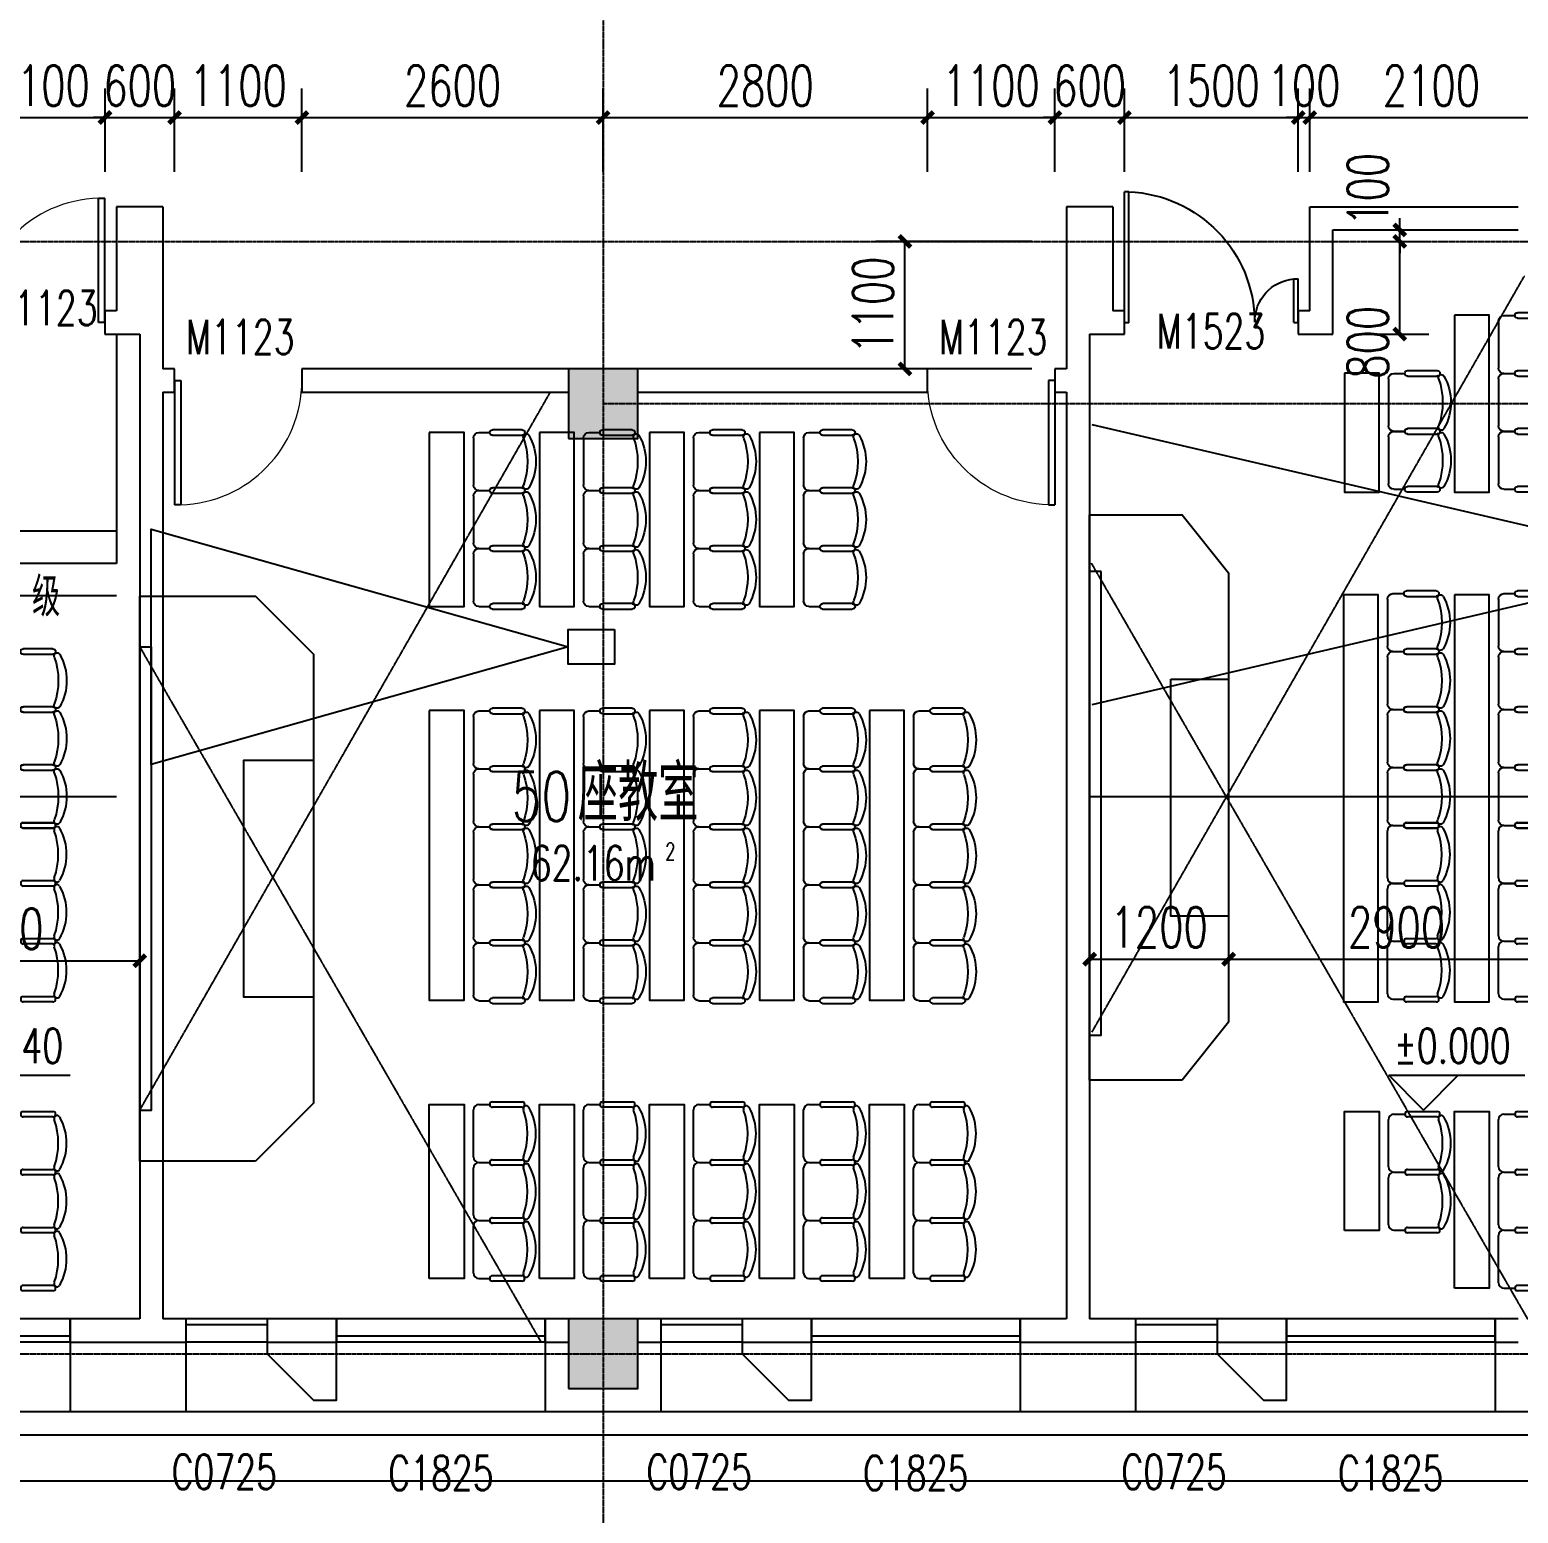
# Model space of a CAD drawing. Header units: millimetres. Extents: x 0 to 118900, y 0 to 84100.
# Drawn here: x 40548 to 53398, y 7013 to 19817 of the extents above; entities that cross this region are included whole.
import ezdxf

# ---------------------------------------------------------------- set-up
doc = ezdxf.new("R2010")
doc.units = ezdxf.units.MM
doc.linetypes.add('DASH', pattern=[0.35, 0.25, -0.1])
doc.linetypes.add('DOTE', pattern=[2.42, 2, -0.2, 0.02, -0.2])
for name, color, linetype in [('COLUMN', 2, 'Continuous'), ('DIM_ELEV', 3, 'Continuous'), ('DOOR', 4, 'Continuous'), ('DOTE', 1, 'DOTE'), ('FACADE OUTER SKIN', 6, 'Continuous'), ('FUR', 36, 'Continuous'), ('PUB_DIM', 3, 'Continuous'), ('PUB_HATCH', 8, 'Continuous'), ('PUB_TEXT', 7, 'Continuous'), ('SEE', 5, 'Continuous'), ('SPACE', 7, 'Continuous'), ('WALL', 2, 'Continuous'), ('WINDOW', 4, 'Continuous'), ('WINDOW_TEXT', 7, 'Continuous'), ('排水', 7, 'Continuous')]:
    doc.layers.add(name, color=color, linetype=linetype)
doc.layers.add('DIM_MODI', color=6, linetype='Continuous', plot=False)
doc.styles.add('_TCH_DIM', font='SIMPLEX', dxfattribs={"bigfont": 'GBCBIG'})
doc.styles.add('_TCH_SPACE', font='SIMPLEX', dxfattribs={"height": 5, "bigfont": 'GBCBIG'})
doc.styles.add('_TCH_WINDOW', font='SIMPLEX', dxfattribs={"height": 3.5, "bigfont": 'GBCBIG'})
doc.styles.add('DIM_FONT', font='SIMPLEX', dxfattribs={"width": 0.7, "bigfont": 'GBCBIG'})
doc.dimstyles.new('_TCH_ARCH&&100', dxfattribs={"dimtxt": 350, "dimasz": 100, "dimexe": 250, "dimexo": 300, "dimgap": 100, "dimtad": 1, "dimdec": 0, "dimzin": 0, "dimdsep": 46, "dimtxsty": 'DIM_FONT', "dimblk": 'ARCHTICK', "dimcen": 0.09, "dimclrt": 7, "dimazin": 2, "dimtfac": 1, "dimtdec": 0, "dimtix": 1, "dimtmove": 2, "dimatfit": 3, "dimldrblk": 'ARCHTICK', "dimfxl": 1, "dimtolj": 1, "dimtzin": 0, "dimarcsym": 0})

# ---------------------------------------------------------------- blocks, each defined once
blk = doc.blocks.new('A$C2A1F14C1')
for p, q in [((137, 228), (351, 228)), ((0, -170), (0, 170)), ((39, 209), (117, 209)), ((351, 189), (137, 189)), ((39, -209), (117, -209)), ((137, -189), (351, -189)), ((351, -228), (137, -228))]:
    blk.add_line(p, q)
for centre, radius, start, end in [((137, 209), 19.5, 90, 270), ((351, 209), 19.5, 270, 90), ((39, 170), 39, 90, 180), ((381, 178), 21.9, 31.8908, 201.2393), ((-116, 0), 506, 340.4246, 19.5754), ((68, 0), 382, 330.2912, 29.7088), ((39, -170), 39, 180, 270), ((137, -209), 19.5, 90, 270), ((351, -209), 19.5, 270, 90), ((381, -178), 21.9, 158.7607, 328.1092)]:
    blk.add_arc(centre, radius, start, end)
blk = doc.blocks.new('120 SEATS')
at = {"layer": 'DIM_MODI', "ltscale": 20}
for points in [[(1002799, 1572146), (1001583, 1572146), (1000919, 1572810), (1000919, 1574126)], [(1002799, 1572426), (1001699, 1572426), (1001199, 1572926), (1001199, 1574126)], [(1002799, 1574126), (1002799, 1572146)]]:
    blk.add_lwpolyline(points, dxfattribs=at)
at = {"layer": 'FUR'}
for points in [[(993849, 1574289), (993849, 1572763), (994149, 1572763), (994149, 1574289), (993849, 1574289)], [(994799, 1574289), (994799, 1572763), (995099, 1572763), (995099, 1574289), (994799, 1574289)], [(995749, 1574289), (995749, 1572763), (996049, 1572763), (996049, 1574289), (995749, 1574289)], [(996699, 1574289), (996699, 1572763), (996999, 1572763), (996999, 1574289), (996699, 1574289)], [(997649, 1574289), (997649, 1572763), (997949, 1572763), (997949, 1574289), (997649, 1574289)], [(998599, 1574289), (998599, 1572763), (998899, 1572763), (998899, 1574289), (998599, 1574289)], [(999549, 1574289), (999549, 1572763), (999849, 1572763), (999849, 1574289), (999549, 1574289)], [(992899, 1573789), (992899, 1572763), (993199, 1572763), (993199, 1573789), (992899, 1573789)], [(992891, 1571876), (992891, 1568363), (993191, 1568363), (993191, 1571876), (992891, 1571876)], [(993849, 1571876), (993849, 1568363), (994149, 1568363), (994149, 1571876), (993849, 1571876)], [(994799, 1571876), (994799, 1568363), (995099, 1568363), (995099, 1571876), (994799, 1571876)], [(995749, 1571876), (995749, 1568363), (996049, 1568363), (996049, 1571876), (995749, 1571876)], [(996699, 1571876), (996699, 1568363), (996999, 1568363), (996999, 1571876), (996699, 1571876)], [(997649, 1571876), (997649, 1568363), (997949, 1568363), (997949, 1571876), (997649, 1571876)], [(998599, 1571876), (998599, 1568363), (998899, 1568363), (998899, 1571876), (998599, 1571876)], [(999549, 1571876), (999549, 1568363), (999849, 1568363), (999849, 1571876), (999549, 1571876)], [(1000499, 1571386), (1000499, 1568363), (1000799, 1568363), (1000799, 1571386), (1000499, 1571386)], [(1001449, 1571386), (1001449, 1568363), (1001749, 1568363), (1001749, 1571386), (1001449, 1571386)], [(992899, 1566391), (992899, 1567417), (993199, 1567417), (993199, 1566391), (992899, 1566391)], [(993849, 1565891), (993849, 1567417), (994149, 1567417), (994149, 1565891), (993849, 1565891)], [(994799, 1565891), (994799, 1567417), (995099, 1567417), (995099, 1565891), (994799, 1565891)], [(995749, 1565891), (995749, 1567417), (996049, 1567417), (996049, 1565891), (995749, 1565891)], [(996699, 1565891), (996699, 1567417), (996999, 1567417), (996999, 1565891), (996699, 1565891)], [(997649, 1565891), (997649, 1567417), (997949, 1567417), (997949, 1565891), (997649, 1565891)], [(998599, 1565891), (998599, 1567417), (998899, 1567417), (998899, 1565891), (998599, 1565891)], [(999549, 1565891), (999549, 1567417), (999849, 1567417), (999849, 1565891), (999549, 1565891)], [(1000499, 1565891), (1000499, 1567417), (1000799, 1567417), (1000799, 1565891), (1000499, 1565891)], [(1001449, 1565891), (1001449, 1567417), (1001749, 1567417), (1001749, 1565891), (1001449, 1565891)]]:
    blk.add_lwpolyline(points, dxfattribs=at)
for points in [[(991499, 1567687), (990699, 1567687), (990699, 1572565), (991499, 1572565), (991899, 1572065), (991899, 1568187)], [(990799, 1572076), (990699, 1572076), (990699, 1568076), (990799, 1568076)]]:
    blk.add_lwpolyline(points, close=True, dxfattribs=at)
at = {"layer": 'FUR', "ltscale": 20}
blk.add_lwpolyline([(991399, 1571149), (991899, 1571149), (991899, 1569103), (991399, 1569103)], close=True, dxfattribs=at)
at = {"layer": 'SEE', "linetype": 'DASH'}
for p, q in [((990721, 1568104), (994452, 1574626)), ((990713, 1572149), (994479, 1565626))]:
    blk.add_line(p, q, dxfattribs=at)
at = {"layer": 'SEE'}
for points in [[(994799, 1574926), (994799, 1565626)], [(996699, 1574926), (996699, 1565626)], [(998599, 1574926), (998599, 1565626)], [(990719, 1573346), (995916, 1572137), (990719, 1570927)], [(1002799, 1571866), (1000499, 1571866), (1000499, 1565626)], [(990697, 1570136), (1002799, 1570136)]]:
    blk.add_lwpolyline(points, dxfattribs=at)
blk.add_lwpolyline([(995916, 1572287), (996316, 1572287), (996316, 1571987), (995916, 1571987)], close=True, dxfattribs=at)
at = {"layer": 'FUR', "extrusion": (0, 0, -1), "xscale": 1.198432564735413, "yscale": 1.198432564735413, "zscale": -1.198432564735413, "rotation": 180}
for p in [(-994229, 1574037), (-995179, 1574037), (-996129, 1574037), (-997079, 1574037), (-998029, 1574037), (-998979, 1574037), (-999929, 1574037), (-993279, 1573537), (-994229, 1573537), (-995179, 1573537), (-996129, 1573537), (-997079, 1573537), (-998029, 1573537), (-998979, 1573537), (-999929, 1573537), (-993279, 1573037), (-994229, 1573037), (-995179, 1573037), (-996129, 1573037), (-997079, 1573037), (-998029, 1573037), (-998979, 1573037), (-999929, 1573037), (-993271, 1571636), (-994229, 1571636), (-995179, 1571636), (-996129, 1571636), (-997079, 1571636), (-998029, 1571636), (-998979, 1571636), (-999929, 1571636), (-993271, 1571136), (-994229, 1571136), (-995179, 1571136), (-996129, 1571136), (-997079, 1571136), (-998029, 1571136), (-998979, 1571136), (-999929, 1571136), (-1000879, 1571136), (-1001829, 1571136), (-993271, 1570636), (-994229, 1570636), (-995179, 1570636), (-996129, 1570636), (-997079, 1570636), (-998029, 1570636), (-998979, 1570636), (-999929, 1570636), (-1000879, 1570636), (-1001829, 1570636), (-993271, 1570136), (-994229, 1570136), (-995179, 1570136), (-996129, 1570136), (-997079, 1570136), (-998029, 1570136), (-998979, 1570136), (-999929, 1570136), (-1000879, 1570136), (-1001829, 1570136)]:
    blk.add_blockref('A$C2A1F14C1', p, dxfattribs=at)
at = {"layer": 'FUR', "xscale": 1.198432564735413, "yscale": 1.198432564735413, "zscale": 1.198432564735413}
for p in [(993271, 1569636), (994229, 1569636), (995179, 1569636), (996129, 1569636), (997079, 1569636), (998029, 1569636), (998979, 1569636), (999929, 1569636), (1000879, 1569636), (1001829, 1569636), (993271, 1569136), (994229, 1569136), (995179, 1569136), (996129, 1569136), (997079, 1569136), (998029, 1569136), (998979, 1569136), (999929, 1569136), (1000879, 1569136), (1001829, 1569136), (993271, 1568636), (994229, 1568636), (995179, 1568636), (996129, 1568636), (997079, 1568636), (998029, 1568636), (998979, 1568636), (999929, 1568636), (1000879, 1568636), (1001829, 1568636), (993279, 1567143), (994229, 1567143), (995179, 1567143), (996129, 1567143), (997079, 1567143), (998029, 1567143), (998979, 1567143), (999929, 1567143), (1000879, 1567143), (1001829, 1567143), (993279, 1566643), (994229, 1566643), (995179, 1566643), (996129, 1566643), (997079, 1566643), (998029, 1566643), (998979, 1566643), (999929, 1566643), (1000879, 1566643), (1001829, 1566643), (994229, 1566143), (995179, 1566143), (996129, 1566143), (997079, 1566143), (998029, 1566143), (998979, 1566143), (999929, 1566143), (1000879, 1566143), (1001829, 1566143)]:
    blk.add_blockref('A$C2A1F14C1', p, dxfattribs=at)
blk = doc.blocks.new('AXIS-NET-07')
at = {"layer": 'DOTE'}
for p, q in [((752544, 1612362.8), (752544, 1540152.8)), ((716444, 1552252.8), (796044, 1552252.8)), ((752544, 1550853), (796044, 1550853)), ((716444, 1542652.8), (796044, 1542652.8))]:
    blk.add_line(p, q, dxfattribs=at)
blk = doc.blocks.new('45 SEATS')
at = {"layer": 'FUR'}
for points in [[(1041218, 1665799), (1041218, 1664299), (1040918, 1664299), (1040918, 1665799), (1041218, 1665799)], [(1042168, 1665799), (1042168, 1664299), (1041868, 1664299), (1041868, 1665799), (1042168, 1665799)], [(1043118, 1665799), (1043118, 1664299), (1042818, 1664299), (1042818, 1665799), (1043118, 1665799)], [(1044068, 1665799), (1044068, 1664299), (1043768, 1664299), (1043768, 1665799), (1044068, 1665799)], [(1045018, 1665799), (1045018, 1664299), (1044718, 1664299), (1044718, 1665799), (1045018, 1665799)], [(1041218, 1660899), (1041218, 1663399), (1040918, 1663399), (1040918, 1660899), (1041218, 1660899)], [(1042168, 1660899), (1042168, 1663399), (1041868, 1663399), (1041868, 1660899), (1042168, 1660899)], [(1043118, 1660899), (1043118, 1663399), (1042818, 1663399), (1042818, 1660899), (1043118, 1660899)], [(1044068, 1660899), (1044068, 1663399), (1043768, 1663399), (1043768, 1660899), (1044068, 1660899)], [(1045018, 1660899), (1045018, 1663399), (1044718, 1663399), (1044718, 1660899), (1045018, 1660899)], [(1042168, 1658499), (1042168, 1659999), (1041868, 1659999), (1041868, 1658499), (1042168, 1658499)], [(1043118, 1658499), (1043118, 1659999), (1042818, 1659999), (1042818, 1658499), (1043118, 1658499)], [(1044068, 1658499), (1044068, 1659999), (1043768, 1659999), (1043768, 1658499), (1044068, 1658499)], [(1045018, 1658499), (1045018, 1659999), (1044718, 1659999), (1044718, 1658499), (1045018, 1658499)]]:
    blk.add_lwpolyline(points, dxfattribs=at)
for points in [[(1046518, 1664788), (1047518, 1664788), (1047518, 1659911), (1046518, 1659911), (1046018, 1660411), (1046018, 1664288)], [(1047418, 1660349), (1047418, 1664349), (1047518, 1664349), (1047518, 1660349)], [(1046018, 1663373), (1046618, 1663373), (1046618, 1661326), (1046018, 1661326)]]:
    blk.add_lwpolyline(points, close=True, dxfattribs=at)
at = {"layer": 'SEE', "linetype": 'DASH'}
for p, q in [((1047518, 1660349), (1044054, 1666349)), ((1047518, 1664349), (1043972, 1658149))]:
    blk.add_line(p, q, dxfattribs=at)
at = {"layer": 'SEE'}
blk.add_lwpolyline([(1043418, 1660199), (1043418, 1660499), (1043818, 1660499), (1043818, 1660349), (1047418, 1661364), (1047418, 1659334), (1043818, 1660349), (1043818, 1660199)], close=True, dxfattribs=at)
at = {"layer": 'FUR', "extrusion": (0, 0, -1), "xscale": -1.198432564735413, "yscale": 1.198432445181377, "zscale": -1.198432564735413, "rotation": 180}
for p in [(-1040837, 1665549), (-1041787, 1665549), (-1042737, 1665549), (-1043687, 1665549), (-1044637, 1665549), (-1040837, 1665049), (-1041787, 1665049), (-1042737, 1665049), (-1043687, 1665049), (-1044637, 1665049), (-1040837, 1664549), (-1041787, 1664549), (-1042737, 1664549), (-1043687, 1664549), (-1044637, 1664549)]:
    blk.add_blockref('A$C2A1F14C1', p, dxfattribs=at)
at = {"layer": 'FUR', "extrusion": (0, 0, -1), "xscale": 1.198432564735413, "yscale": 1.198432564735413, "zscale": -1.198432564735413}
for p in [(-1040837, 1663152), (-1041787, 1663152), (-1042737, 1663152), (-1043687, 1663152), (-1044637, 1663152), (-1040837, 1662652), (-1041787, 1662652), (-1042737, 1662652), (-1043687, 1662652), (-1044637, 1662652), (-1040837, 1662152), (-1041787, 1662152), (-1042737, 1662152), (-1043687, 1662152), (-1044637, 1662152), (-1040837, 1661652), (-1041787, 1661652), (-1042737, 1661652), (-1043687, 1661652), (-1044637, 1661652), (-1040837, 1661152), (-1041787, 1661152), (-1042737, 1661152), (-1043687, 1661152), (-1044637, 1661152), (-1041787, 1659749), (-1042737, 1659749), (-1043687, 1659749), (-1044637, 1659749), (-1041787, 1659249), (-1042737, 1659249), (-1043687, 1659249), (-1044637, 1659249), (-1041787, 1658749), (-1042737, 1658749), (-1043687, 1658749), (-1044637, 1658749)]:
    blk.add_blockref('A$C2A1F14C1', p, dxfattribs=at)
blk = doc.blocks.new('_FZH')
blk.add_lwpolyline([(-0.5, -0.5), (0.5, -0.5), (0.5, 0.5), (-0.5, 0.5)], close=True)
at = {"layer": 'PUB_HATCH'}
blk.add_solid([(-0.5, -0.5), (0.5, -0.5), (-0.5, 0.5), (0.5, 0.5)], dxfattribs=at)
blk = doc.blocks.new('$DorLib2D$00000225')
at = {"color": 0}
for p, q in [((0.475, -0.0014), (0.475, 0.7521)), ((0.475, 0.7521), (0.5, 0.7521)), ((0.5, -0.0014), (0.5, 0.7521)), ((-0.5, 0), (-0.5, 0.252)), ((-0.475, 0.252), (-0.5, 0.252)), ((-0.475, 0), (-0.475, 0.252)), ((-0.475, 0), (-0.5, 0)), ((0.475, -0.0014), (0.5, -0.0014))]:
    blk.add_line(p, q, dxfattribs=at)
for centre, radius, start, end in [((0.5046, -0.0019), 0.7546, 92.24927, 179.72377), ((-0.5008, 0.0026), 0.2508, 359.78987, 84.09744)]:
    blk.add_arc(centre, radius, start, end, dxfattribs=at)
blk = doc.blocks.new('$DorLib2D$00000001')
for p, q in [((0.45, 0.975), (0.5, 0.975)), ((0.45, 0), (0.45, 0.975)), ((0.5, 0), (0.5, 0.975)), ((0.5, 0), (0.45, 0))]:
    blk.add_line(p, q)
at = {"lineweight": 13}
blk.add_arc((0.475, 0), 0.975, 91.4693, 180, dxfattribs=at)
blk = doc.blocks.new('$WINLIB2D$00000004')
at = {"color": 0}
for points in [[(-0.5, 0.5), (-0.5, -0.5)], [(-0.5, 0.5), (0.5, 0.5)], [(0.5, -0.5), (0.5, 0.5)], [(-0.5, 0.2406), (0.5, 0.2406)], [(-0.5, -0.5), (0.5, -0.5)]]:
    blk.add_lwpolyline(points, dxfattribs=at)
blk = doc.blocks.new('_ArchTick')
at = {"color": 0, "linetype": 'ByBlock', "const_width": 0.4}
blk.add_lwpolyline([(-0.5, -0.5), (0.5, 0.5)], dxfattribs=at)
blk = doc.blocks.new('*D469')
at = {"layer": 'Defpoints', "color": 0, "transparency": 16777216}
for p in [(50898, 11795), (49698, 11427), (50898, 11427)]:
    blk.add_point(p, dxfattribs=at)
at = {"layer": 'PUB_DIM', "color": 0, "lineweight": -2, "transparency": 16777216}
for p, q in [((49698, 11727), (49698, 12045)), ((50898, 11727), (50898, 12045)), ((49698, 11795), (50898, 11795))]:
    blk.add_line(p, q, dxfattribs=at)
at = {"layer": 'PUB_DIM', "color": 0, "lineweight": -2, "transparency": 16777216, "xscale": 100, "yscale": 100, "zscale": 100, "rotation": 180}
blk.add_blockref('_ArchTick', (49698, 11795), dxfattribs=at)
at = {"layer": 'PUB_DIM', "color": 0, "lineweight": -2, "transparency": 16777216, "xscale": 100, "yscale": 100, "zscale": 100}
blk.add_blockref('_ArchTick', (50898, 11795), dxfattribs=at)
at = {"layer": 'PUB_DIM', "color": 7, "transparency": 16777216, "insert": (50298, 12070), "char_height": 350, "attachment_point": 5, "style": 'DIM_FONT'}
blk.add_mtext('\\A1;1200', dxfattribs=at)
blk = doc.blocks.new('*D470')
at = {"layer": 'Defpoints', "color": 0, "transparency": 16777216}
for p in [(53798, 11795), (50898, 11427), (53798, 11427)]:
    blk.add_point(p, dxfattribs=at)
at = {"layer": 'PUB_DIM', "color": 0, "lineweight": -2, "transparency": 16777216}
for p, q in [((50898, 11727), (50898, 12045)), ((53798, 11727), (53798, 12045)), ((50898, 11795), (53798, 11795))]:
    blk.add_line(p, q, dxfattribs=at)
at = {"layer": 'PUB_DIM', "color": 0, "lineweight": -2, "transparency": 16777216, "xscale": 100, "yscale": 100, "zscale": 100, "rotation": 180}
blk.add_blockref('_ArchTick', (50898, 11795), dxfattribs=at)
at = {"layer": 'PUB_DIM', "color": 0, "lineweight": -2, "transparency": 16777216, "xscale": 100, "yscale": 100, "zscale": 100}
blk.add_blockref('_ArchTick', (53798, 11795), dxfattribs=at)
at = {"layer": 'PUB_DIM', "color": 7, "transparency": 16777216, "insert": (52348, 12070), "char_height": 350, "attachment_point": 5, "style": 'DIM_FONT'}
blk.add_mtext('\\A1;2900', dxfattribs=at)
blk = doc.blocks.new('*D480')
at = {"layer": 'Defpoints', "color": 0, "transparency": 16777216}
for p in [(41498, 11782), (38998, 11427), (41498, 11427)]:
    blk.add_point(p, dxfattribs=at)
at = {"layer": 'PUB_DIM', "color": 0, "lineweight": -2, "transparency": 16777216}
for p, q in [((38998, 11727), (38998, 12032)), ((41498, 11727), (41498, 12032)), ((38998, 11782), (41498, 11782))]:
    blk.add_line(p, q, dxfattribs=at)
at = {"layer": 'PUB_DIM', "color": 0, "lineweight": -2, "transparency": 16777216, "xscale": 100, "yscale": 100, "zscale": 100, "rotation": 180}
blk.add_blockref('_ArchTick', (38998, 11782), dxfattribs=at)
at = {"layer": 'PUB_DIM', "color": 0, "lineweight": -2, "transparency": 16777216, "xscale": 100, "yscale": 100, "zscale": 100}
blk.add_blockref('_ArchTick', (41498, 11782), dxfattribs=at)
at = {"layer": 'PUB_DIM', "color": 7, "transparency": 16777216, "insert": (40248, 12057), "char_height": 350, "attachment_point": 5, "style": 'DIM_FONT'}
blk.add_mtext('\\A1;2500', dxfattribs=at)
blk = doc.blocks.new('*D516')
at = {"layer": 'Defpoints', "color": 0, "transparency": 16777216}
for p in [(48103, 17990), (49498, 17990), (49498, 16890)]:
    blk.add_point(p, dxfattribs=at)
at = {"layer": 'PUB_DIM', "color": 0, "lineweight": -2, "transparency": 16777216}
for p, q in [((49198, 17990), (47853, 17990)), ((48103, 16890), (48103, 17990)), ((49198, 16890), (47853, 16890))]:
    blk.add_line(p, q, dxfattribs=at)
at = {"layer": 'PUB_DIM', "color": 0, "lineweight": -2, "transparency": 16777216, "xscale": 100, "yscale": 100, "zscale": 100}
for p, rotation in [((48103, 17990), 90), ((48103, 16890), 270)]:
    blk.add_blockref('_ArchTick', p, dxfattribs=dict(at, rotation=rotation))
at = {"layer": 'PUB_DIM', "color": 7, "transparency": 16777216, "insert": (47828, 17440), "char_height": 350, "attachment_point": 5, "rotation": 90, "style": 'DIM_FONT'}
blk.add_mtext('\\A1;1100', dxfattribs=at)
blk = doc.blocks.new('*D558')
at = {"layer": 'Defpoints', "color": 0, "transparency": 16777216}
for p in [(51798, 18090), (51798, 17990), (52375, 18090)]:
    blk.add_point(p, dxfattribs=at)
at = {"layer": 'PUB_DIM', "color": 0, "lineweight": -2, "transparency": 16777216}
for p, q in [((52375, 18090), (52375, 18190)), ((52098, 18090), (52625, 18090)), ((52098, 17990), (52625, 17990)), ((52375, 17990), (52375, 18090)), ((52375, 17990), (52375, 17890))]:
    blk.add_line(p, q, dxfattribs=at)
at = {"layer": 'PUB_DIM', "color": 0, "lineweight": -2, "transparency": 16777216, "xscale": 100, "yscale": 100, "zscale": 100}
for p, rotation in [((52375, 18090), 270), ((52375, 17990), 90)]:
    blk.add_blockref('_ArchTick', p, dxfattribs=dict(at, rotation=rotation))
at = {"layer": 'PUB_DIM', "color": 7, "transparency": 16777216, "insert": (52100, 18440), "char_height": 350, "attachment_point": 5, "rotation": 90, "style": 'DIM_FONT'}
blk.add_mtext('\\A1;100', dxfattribs=at)
blk = doc.blocks.new('*D94')
at = {"layer": 'Defpoints', "color": 0, "transparency": 16777216}
for p in [(51798, 17990), (52375, 17990), (51798, 17190)]:
    blk.add_point(p, dxfattribs=at)
at = {"layer": 'PUB_DIM', "color": 0, "lineweight": -2, "transparency": 16777216}
for p, q in [((52098, 17990), (52625, 17990)), ((52375, 17190), (52375, 17990)), ((52098, 17190), (52625, 17190))]:
    blk.add_line(p, q, dxfattribs=at)
at = {"layer": 'PUB_DIM', "color": 0, "lineweight": -2, "transparency": 16777216, "xscale": 100, "yscale": 100, "zscale": 100}
for p, rotation in [((52375, 17990), 90), ((52375, 17190), 270)]:
    blk.add_blockref('_ArchTick', p, dxfattribs=dict(at, rotation=rotation))
at = {"layer": 'PUB_DIM', "color": 7, "transparency": 16777216, "insert": (52100, 17120), "char_height": 350, "attachment_point": 5, "rotation": 90, "style": 'DIM_FONT'}
blk.add_mtext('\\A1;800', dxfattribs=at)
blk = doc.blocks.new('*D580')
at = {"layer": 'Defpoints', "color": 0, "transparency": 16777216}
for p in [(41198, 19059), (40098, 18290), (41198, 18290)]:
    blk.add_point(p, dxfattribs=at)
at = {"layer": 'PUB_DIM', "color": 0, "lineweight": -2, "transparency": 16777216}
for p, q in [((40098, 18590), (40098, 19309)), ((41198, 18590), (41198, 19309)), ((40098, 19059), (41198, 19059))]:
    blk.add_line(p, q, dxfattribs=at)
at = {"layer": 'PUB_DIM', "color": 0, "lineweight": -2, "transparency": 16777216, "xscale": 100, "yscale": 100, "zscale": 100, "rotation": 180}
blk.add_blockref('_ArchTick', (40098, 19059), dxfattribs=at)
at = {"layer": 'PUB_DIM', "color": 0, "lineweight": -2, "transparency": 16777216, "xscale": 100, "yscale": 100, "zscale": 100}
blk.add_blockref('_ArchTick', (41198, 19059), dxfattribs=at)
at = {"layer": 'PUB_DIM', "color": 7, "transparency": 16777216, "insert": (40648, 19334), "char_height": 350, "attachment_point": 5, "style": 'DIM_FONT'}
blk.add_mtext('\\A1;1100', dxfattribs=at)
blk = doc.blocks.new('*D581')
at = {"layer": 'Defpoints', "color": 0, "transparency": 16777216}
for p in [(41798, 19059), (41198, 18290), (41798, 18290)]:
    blk.add_point(p, dxfattribs=at)
at = {"layer": 'PUB_DIM', "color": 0, "lineweight": -2, "transparency": 16777216}
for p, q in [((41198, 18590), (41198, 19309)), ((41798, 18590), (41798, 19309)), ((41198, 19059), (41098, 19059)), ((41198, 19059), (41798, 19059)), ((41798, 19059), (41898, 19059))]:
    blk.add_line(p, q, dxfattribs=at)
at = {"layer": 'PUB_DIM', "color": 0, "lineweight": -2, "transparency": 16777216, "xscale": 100, "yscale": 100, "zscale": 100}
blk.add_blockref('_ArchTick', (41198, 19059), dxfattribs=at)
at = {"layer": 'PUB_DIM', "color": 0, "lineweight": -2, "transparency": 16777216, "xscale": 100, "yscale": 100, "zscale": 100, "rotation": 180}
blk.add_blockref('_ArchTick', (41798, 19059), dxfattribs=at)
at = {"layer": 'PUB_DIM', "color": 7, "transparency": 16777216, "insert": (41498, 19334), "char_height": 350, "attachment_point": 5, "style": 'DIM_FONT'}
blk.add_mtext('\\A1;600', dxfattribs=at)
blk = doc.blocks.new('*D582')
at = {"layer": 'Defpoints', "color": 0, "transparency": 16777216}
for p in [(42898, 19059), (41798, 18290), (42898, 18290)]:
    blk.add_point(p, dxfattribs=at)
at = {"layer": 'PUB_DIM', "color": 0, "lineweight": -2, "transparency": 16777216}
for p, q in [((41798, 18590), (41798, 19309)), ((42898, 18590), (42898, 19309)), ((41798, 19059), (42898, 19059))]:
    blk.add_line(p, q, dxfattribs=at)
at = {"layer": 'PUB_DIM', "color": 0, "lineweight": -2, "transparency": 16777216, "xscale": 100, "yscale": 100, "zscale": 100, "rotation": 180}
blk.add_blockref('_ArchTick', (41798, 19059), dxfattribs=at)
at = {"layer": 'PUB_DIM', "color": 0, "lineweight": -2, "transparency": 16777216, "xscale": 100, "yscale": 100, "zscale": 100}
blk.add_blockref('_ArchTick', (42898, 19059), dxfattribs=at)
at = {"layer": 'PUB_DIM', "color": 7, "transparency": 16777216, "insert": (42348, 19334), "char_height": 350, "attachment_point": 5, "style": 'DIM_FONT'}
blk.add_mtext('\\A1;1100', dxfattribs=at)
blk = doc.blocks.new('*D583')
at = {"layer": 'Defpoints', "color": 0, "transparency": 16777216}
for p in [(45498, 19059), (42898, 18290), (45498, 18290)]:
    blk.add_point(p, dxfattribs=at)
at = {"layer": 'PUB_DIM', "color": 0, "lineweight": -2, "transparency": 16777216}
for p, q in [((42898, 18590), (42898, 19309)), ((45498, 18590), (45498, 19309)), ((42898, 19059), (45498, 19059))]:
    blk.add_line(p, q, dxfattribs=at)
at = {"layer": 'PUB_DIM', "color": 0, "lineweight": -2, "transparency": 16777216, "xscale": 100, "yscale": 100, "zscale": 100, "rotation": 180}
blk.add_blockref('_ArchTick', (42898, 19059), dxfattribs=at)
at = {"layer": 'PUB_DIM', "color": 0, "lineweight": -2, "transparency": 16777216, "xscale": 100, "yscale": 100, "zscale": 100}
blk.add_blockref('_ArchTick', (45498, 19059), dxfattribs=at)
at = {"layer": 'PUB_DIM', "color": 7, "transparency": 16777216, "insert": (44198, 19334), "char_height": 350, "attachment_point": 5, "style": 'DIM_FONT'}
blk.add_mtext('\\A1;2600', dxfattribs=at)
blk = doc.blocks.new('*D584')
at = {"layer": 'Defpoints', "color": 0, "transparency": 16777216}
for p in [(48298, 19059), (45498, 18290), (48298, 18290)]:
    blk.add_point(p, dxfattribs=at)
at = {"layer": 'PUB_DIM', "color": 0, "lineweight": -2, "transparency": 16777216}
for p, q in [((45498, 18590), (45498, 19309)), ((48298, 18590), (48298, 19309)), ((45498, 19059), (48298, 19059))]:
    blk.add_line(p, q, dxfattribs=at)
at = {"layer": 'PUB_DIM', "color": 0, "lineweight": -2, "transparency": 16777216, "xscale": 100, "yscale": 100, "zscale": 100, "rotation": 180}
blk.add_blockref('_ArchTick', (45498, 19059), dxfattribs=at)
at = {"layer": 'PUB_DIM', "color": 0, "lineweight": -2, "transparency": 16777216, "xscale": 100, "yscale": 100, "zscale": 100}
blk.add_blockref('_ArchTick', (48298, 19059), dxfattribs=at)
at = {"layer": 'PUB_DIM', "color": 7, "transparency": 16777216, "insert": (46898, 19334), "char_height": 350, "attachment_point": 5, "style": 'DIM_FONT'}
blk.add_mtext('\\A1;2800', dxfattribs=at)
blk = doc.blocks.new('*D585')
at = {"layer": 'Defpoints', "color": 0, "transparency": 16777216}
for p in [(49398, 19059), (48298, 18290), (49398, 18290)]:
    blk.add_point(p, dxfattribs=at)
at = {"layer": 'PUB_DIM', "color": 0, "lineweight": -2, "transparency": 16777216}
for p, q in [((48298, 18590), (48298, 19309)), ((49398, 18590), (49398, 19309)), ((48298, 19059), (49398, 19059))]:
    blk.add_line(p, q, dxfattribs=at)
at = {"layer": 'PUB_DIM', "color": 0, "lineweight": -2, "transparency": 16777216, "xscale": 100, "yscale": 100, "zscale": 100, "rotation": 180}
blk.add_blockref('_ArchTick', (48298, 19059), dxfattribs=at)
at = {"layer": 'PUB_DIM', "color": 0, "lineweight": -2, "transparency": 16777216, "xscale": 100, "yscale": 100, "zscale": 100}
blk.add_blockref('_ArchTick', (49398, 19059), dxfattribs=at)
at = {"layer": 'PUB_DIM', "color": 7, "transparency": 16777216, "insert": (48848, 19334), "char_height": 350, "attachment_point": 5, "style": 'DIM_FONT'}
blk.add_mtext('\\A1;1100', dxfattribs=at)
blk = doc.blocks.new('*D586')
at = {"layer": 'Defpoints', "color": 0, "transparency": 16777216}
for p in [(49998, 19059), (49398, 18290), (49998, 18290)]:
    blk.add_point(p, dxfattribs=at)
at = {"layer": 'PUB_DIM', "color": 0, "lineweight": -2, "transparency": 16777216}
for p, q in [((49398, 18590), (49398, 19309)), ((49998, 18590), (49998, 19309)), ((49398, 19059), (49298, 19059)), ((49398, 19059), (49998, 19059)), ((49998, 19059), (50098, 19059))]:
    blk.add_line(p, q, dxfattribs=at)
at = {"layer": 'PUB_DIM', "color": 0, "lineweight": -2, "transparency": 16777216, "xscale": 100, "yscale": 100, "zscale": 100}
blk.add_blockref('_ArchTick', (49398, 19059), dxfattribs=at)
at = {"layer": 'PUB_DIM', "color": 0, "lineweight": -2, "transparency": 16777216, "xscale": 100, "yscale": 100, "zscale": 100, "rotation": 180}
blk.add_blockref('_ArchTick', (49998, 19059), dxfattribs=at)
at = {"layer": 'PUB_DIM', "color": 7, "transparency": 16777216, "insert": (49698, 19334), "char_height": 350, "attachment_point": 5, "style": 'DIM_FONT'}
blk.add_mtext('\\A1;600', dxfattribs=at)
blk = doc.blocks.new('*D587')
at = {"layer": 'Defpoints', "color": 0, "transparency": 16777216}
for p in [(51498, 19059), (49998, 18290), (51498, 18290)]:
    blk.add_point(p, dxfattribs=at)
at = {"layer": 'PUB_DIM', "color": 0, "lineweight": -2, "transparency": 16777216}
for p, q in [((49998, 18590), (49998, 19309)), ((51498, 18590), (51498, 19309)), ((49998, 19059), (51498, 19059))]:
    blk.add_line(p, q, dxfattribs=at)
at = {"layer": 'PUB_DIM', "color": 0, "lineweight": -2, "transparency": 16777216, "xscale": 100, "yscale": 100, "zscale": 100, "rotation": 180}
blk.add_blockref('_ArchTick', (49998, 19059), dxfattribs=at)
at = {"layer": 'PUB_DIM', "color": 0, "lineweight": -2, "transparency": 16777216, "xscale": 100, "yscale": 100, "zscale": 100}
blk.add_blockref('_ArchTick', (51498, 19059), dxfattribs=at)
at = {"layer": 'PUB_DIM', "color": 7, "transparency": 16777216, "insert": (50748, 19334), "char_height": 350, "attachment_point": 5, "style": 'DIM_FONT'}
blk.add_mtext('\\A1;1500', dxfattribs=at)
blk = doc.blocks.new('*D588')
at = {"layer": 'Defpoints', "color": 0, "transparency": 16777216}
for p in [(51598, 19059), (51498, 18290), (51598, 18290)]:
    blk.add_point(p, dxfattribs=at)
at = {"layer": 'PUB_DIM', "color": 0, "lineweight": -2, "transparency": 16777216}
for p, q in [((51498, 18590), (51498, 19309)), ((51598, 18590), (51598, 19309)), ((51498, 19059), (51398, 19059)), ((51498, 19059), (51598, 19059)), ((51598, 19059), (51698, 19059))]:
    blk.add_line(p, q, dxfattribs=at)
at = {"layer": 'PUB_DIM', "color": 0, "lineweight": -2, "transparency": 16777216, "xscale": 100, "yscale": 100, "zscale": 100}
blk.add_blockref('_ArchTick', (51498, 19059), dxfattribs=at)
at = {"layer": 'PUB_DIM', "color": 0, "lineweight": -2, "transparency": 16777216, "xscale": 100, "yscale": 100, "zscale": 100, "rotation": 180}
blk.add_blockref('_ArchTick', (51598, 19059), dxfattribs=at)
at = {"layer": 'PUB_DIM', "color": 7, "transparency": 16777216, "insert": (51548, 19334), "char_height": 350, "attachment_point": 5, "style": 'DIM_FONT'}
blk.add_mtext('\\A1;100', dxfattribs=at)
blk = doc.blocks.new('*D589')
at = {"layer": 'Defpoints', "color": 0, "transparency": 16777216}
for p in [(53698, 19059), (51598, 18290), (53698, 18290)]:
    blk.add_point(p, dxfattribs=at)
at = {"layer": 'PUB_DIM', "color": 0, "lineweight": -2, "transparency": 16777216}
for p, q in [((51598, 18590), (51598, 19309)), ((53698, 18590), (53698, 19309)), ((51598, 19059), (53698, 19059))]:
    blk.add_line(p, q, dxfattribs=at)
at = {"layer": 'PUB_DIM', "color": 0, "lineweight": -2, "transparency": 16777216, "xscale": 100, "yscale": 100, "zscale": 100, "rotation": 180}
blk.add_blockref('_ArchTick', (51598, 19059), dxfattribs=at)
at = {"layer": 'PUB_DIM', "color": 0, "lineweight": -2, "transparency": 16777216, "xscale": 100, "yscale": 100, "zscale": 100}
blk.add_blockref('_ArchTick', (53698, 19059), dxfattribs=at)
at = {"layer": 'PUB_DIM', "color": 7, "transparency": 16777216, "insert": (52648, 19334), "char_height": 350, "attachment_point": 5, "style": 'DIM_FONT'}
blk.add_mtext('\\A1;2100', dxfattribs=at)

msp = doc.modelspace()

# ---------------------------------------------------------------- linework, layer by layer
at = {"layer": 'DIM_ELEV'}
for p, q in [((39721.4, 10793.2), (40896.6, 10793.2)), ((52579.3, 10493.2), (52279.3, 10793.2)), ((52279.3, 10793.2), (53454.5, 10793.2)), ((52579.3, 10493.2), (52879.3, 10793.2))]:
    msp.add_line(p, q, dxfattribs=at)
at = {"layer": 'FACADE OUTER SKIN', "ltscale": 20}
for points in [[(40897.6, 8489.9), (40897.6, 7889.9), (41897.6, 7889.9), (41897.6, 8489.9)], [(42597.6, 8489.9), (42597.6, 8389.9), (42997.6, 7989.9), (43197.6, 7989.9), (43197.6, 8489.9)], [(44997.6, 8489.9), (44997.6, 7889.9), (45997.6, 7889.9), (45997.6, 8489.9)], [(46697.6, 8489.9), (46697.6, 8389.9), (47097.6, 7989.9), (47297.6, 7989.9), (47297.6, 8489.9)], [(49097.6, 8489.9), (49097.6, 7889.9), (50097.6, 7889.9), (50097.6, 8489.9)], [(50797.6, 8489.9), (50797.6, 8389.9), (51197.6, 7989.9), (51397.6, 7989.9), (51397.6, 8489.9)], [(53197.6, 8489.9), (53197.6, 7889.9), (54197.6, 7889.9), (54197.6, 8489.9)]]:
    msp.add_lwpolyline(points, dxfattribs=at)
at = {"layer": 'SEE'}
for points in [[(37797.6, 7889.9), (40897.6, 7889.9)], [(41897.6, 7889.9), (44997.6, 7889.9)], [(45997.6, 7889.9), (49097.6, 7889.9)], [(50097.6, 7889.9), (53197.6, 7889.9)]]:
    msp.add_lwpolyline(points, dxfattribs=at)
at = {"layer": 'WALL'}
for p, q in [((41297.6, 18289.9), (41297.6, 17389.9)), ((41697.6, 18289.9), (41297.6, 18289.9)), ((41697.6, 18289.9), (41697.6, 17289.9)), ((49497.6, 18289.9), (49497.6, 17289.9)), ((49897.6, 18289.9), (49497.6, 18289.9)), ((49897.6, 18289.9), (49897.6, 17389.9)), ((51597.6, 17389.9), (51597.6, 18289.9)), ((51597.6, 18289.9), (53397.6, 18289.9)), ((51797.6, 17189.9), (51797.6, 18089.9)), ((51797.6, 18089.9), (53397.6, 18089.9)), ((41297.6, 17389.9), (41197.6, 17389.9)), ((41197.6, 17389.9), (41197.6, 17189.9)), ((49997.6, 17389.9), (49897.6, 17389.9)), ((49997.6, 17189.9), (49997.6, 17389.9)), ((51597.6, 17389.9), (51497.6, 17389.9)), ((51497.6, 17389.9), (51497.6, 17189.9)), ((41697.6, 17289.9), (41697.6, 16890.1)), ((49497.6, 17289.9), (49497.6, 16890.1)), ((41197.6, 17189.9), (41497.6, 17189.9)), ((41497.6, 17189.9), (41497.6, 16590.1)), ((49697.6, 17189.9), (49997.6, 17189.9)), ((49697.6, 17189.9), (49697.6, 16590.1)), ((51497.6, 17189.9), (51797.6, 17189.9)), ((41797.6, 16890.1), (41697.6, 16890.1)), ((41797.6, 16690.1), (41797.6, 16890.1)), ((45197.6, 16890.1), (42897.6, 16890.1)), ((42897.6, 16890.1), (42897.6, 16690.1)), ((48297.6, 16890.1), (45797.6, 16890.1)), ((48297.6, 16690.1), (48297.6, 16890.1)), ((49497.6, 16890.1), (49397.6, 16890.1)), ((49397.6, 16890.1), (49397.6, 16690.1)), ((41497.6, 16590.1), (41497.6, 8689.9)), ((41697.6, 16690.1), (41797.6, 16690.1)), ((41697.6, 16690.1), (41697.6, 8689.9)), ((42897.6, 16690.1), (45197.6, 16690.1)), ((45797.6, 16690.1), (48297.6, 16690.1)), ((49397.6, 16690.1), (49497.6, 16690.1)), ((49497.6, 16690.1), (49497.6, 8689.9)), ((49697.6, 16590.1), (49697.6, 8689.9)), ((41497.6, 8689.9), (40897.6, 8689.9)), ((40897.6, 8689.9), (40897.6, 8489.9)), ((41897.6, 8689.9), (41697.6, 8689.9)), ((41897.6, 8489.9), (41897.6, 8689.9)), ((43197.6, 8689.9), (42597.6, 8689.9)), ((42597.6, 8689.9), (42597.6, 8489.9)), ((43197.6, 8489.9), (43197.6, 8689.9)), ((45197.6, 8689.9), (44997.6, 8689.9)), ((44997.6, 8689.9), (44997.6, 8489.9)), ((45997.6, 8689.9), (45797.6, 8689.9)), ((45997.6, 8489.9), (45997.6, 8689.9)), ((47297.6, 8689.9), (46697.6, 8689.9)), ((46697.6, 8689.9), (46697.6, 8489.9)), ((47297.6, 8489.9), (47297.6, 8689.9)), ((49497.6, 8689.9), (49097.6, 8689.9)), ((49097.6, 8689.9), (49097.6, 8489.9)), ((50097.6, 8689.9), (49697.6, 8689.9)), ((50097.6, 8489.9), (50097.6, 8689.9)), ((51397.6, 8689.9), (50797.6, 8689.9)), ((50797.6, 8689.9), (50797.6, 8489.9)), ((51397.6, 8489.9), (51397.6, 8689.9)), ((53397.6, 8689.9), (53197.6, 8689.9)), ((53197.6, 8689.9), (53197.6, 8489.9)), ((40897.6, 8489.9), (41397.6, 8489.9)), ((41397.6, 8489.9), (41897.6, 8489.9)), ((42597.6, 8489.9), (43197.6, 8489.9)), ((44997.6, 8489.9), (45197.6, 8489.9)), ((45797.6, 8489.9), (45997.6, 8489.9)), ((46697.6, 8489.9), (47297.6, 8489.9)), ((49097.6, 8489.9), (49597.6, 8489.9)), ((49597.6, 8489.9), (50097.6, 8489.9)), ((50797.6, 8489.9), (51397.6, 8489.9)), ((53197.6, 8489.9), (53397.6, 8489.9))]:
    msp.add_line(p, q, dxfattribs=at)
at = {"layer": '排水'}
msp.add_lwpolyline([(15497.6, 7289.9), (15497.6, 7689.9), (84897.6, 7689.9), (84897.6, 7289.9), (15497.6, 7289.9)], dxfattribs=at)

# ---------------------------------------------------------------- block references
at = {"layer": 'COLUMN', "xscale": 600}
for p, yscale, zscale in [((45497.6, 16590.1), 599.999999725027, 599.999999725027), ((45497.6, 8389.9), 600, 600)]:
    msp.add_blockref('_FZH', p, dxfattribs=dict(at, yscale=yscale, zscale=zscale))
at = {"layer": 'DOOR'}
ref = msp.add_blockref('$DorLib2D$00000225', (50747.6, 17289.9), dxfattribs=dict(at, xscale=-1500, yscale=1500, zscale=-1500))
ref.add_attrib('A', 'M1523', (50277.6, 17066.1), dxfattribs={"layer": 'WINDOW_TEXT', "ltscale": 20, "height": 297.5, "style": '_TCH_WINDOW', "width": 0.705882})
ref = msp.add_blockref('$DorLib2D$00000001', (40647.6, 17289.9), dxfattribs=dict(at, xscale=-1100, yscale=-1100, zscale=-1100, rotation=180.0000000037844))
ref.add_attrib('A', 'M1123', (40197.6, 17266.1), dxfattribs={"layer": 'WINDOW_TEXT', "ltscale": 20, "height": 297.5, "rotation": 0, "style": '_TCH_WINDOW', "width": 0.705882})
ref = msp.add_blockref('$DorLib2D$00000001', (42347.6, 16790.1), dxfattribs=dict(at, xscale=1100, yscale=1100, zscale=1100, rotation=180))
ref.add_attrib('A', 'M1123', (41897.6, 17016.3), dxfattribs={"layer": 'WINDOW_TEXT', "ltscale": 20, "height": 297.5, "style": '_TCH_WINDOW', "width": 0.705882})
ref = msp.add_blockref('$DorLib2D$00000001', (48847.6, 16790.1), dxfattribs=dict(at, xscale=-1100, yscale=1100, zscale=-1100, rotation=180))
ref.add_attrib('A', 'M1123', (48397.6, 17016.3), dxfattribs={"layer": 'WINDOW_TEXT', "ltscale": 20, "height": 297.5, "style": '_TCH_WINDOW', "width": 0.705882})
at = {"layer": 'DOTE'}
msp.add_blockref('AXIS-NET-07', (-707046.5, -1534262.9), dxfattribs=at)
at = {"layer": 'SEE'}
for p in [(-961501.5, -1556936.1), (-941001.5, -1556936.1)]:
    msp.add_blockref('120 SEATS', p, dxfattribs=at)
at = {"layer": 'SEE', "rotation": 180}
msp.add_blockref('45 SEATS', (1089015.3, 1674839.2), dxfattribs=at)
at = {"layer": 'WINDOW'}
ref = msp.add_blockref('$WINLIB2D$00000004', (39997.6, 8589.9), dxfattribs=dict(at, xscale=-1800, yscale=-200, zscale=-1800))
ref.add_attrib('A', 'C1825', (39542.6, 7211.5), dxfattribs={"layer": 'WINDOW_TEXT', "ltscale": 20, "height": 297.5, "style": '_TCH_WINDOW', "width": 0.705882})
ref = msp.add_blockref('$WINLIB2D$00000004', (42247.6, 8589.9), dxfattribs=dict(at, xscale=-700, yscale=200, zscale=-700))
ref.add_attrib('A', 'C0725', (41772.6, 7222.1), dxfattribs={"layer": 'WINDOW_TEXT', "ltscale": 20, "height": 297.5, "style": '_TCH_WINDOW', "width": 0.705882})
ref = msp.add_blockref('$WINLIB2D$00000004', (44097.6, 8589.9), dxfattribs=dict(at, xscale=-1800, yscale=-200, zscale=-1800))
ref.add_attrib('A', 'C1825', (43642.6, 7211.5), dxfattribs={"layer": 'WINDOW_TEXT', "ltscale": 20, "height": 297.5, "style": '_TCH_WINDOW', "width": 0.705882})
ref = msp.add_blockref('$WINLIB2D$00000004', (46347.6, 8589.9), dxfattribs=dict(at, xscale=-700, yscale=200, zscale=-700))
ref.add_attrib('A', 'C0725', (45872.6, 7222.1), dxfattribs={"layer": 'WINDOW_TEXT', "ltscale": 20, "height": 297.5, "style": '_TCH_WINDOW', "width": 0.705882})
ref = msp.add_blockref('$WINLIB2D$00000004', (48197.6, 8589.9), dxfattribs=dict(at, xscale=-1800, yscale=-200, zscale=-1800))
ref.add_attrib('A', 'C1825', (47742.6, 7211.5), dxfattribs={"layer": 'WINDOW_TEXT', "ltscale": 20, "height": 297.5, "style": '_TCH_WINDOW', "width": 0.705882})
ref = msp.add_blockref('$WINLIB2D$00000004', (50447.6, 8589.9), dxfattribs=dict(at, xscale=-700, yscale=200, zscale=-700))
ref.add_attrib('A', 'C0725', (49972.6, 7222.1), dxfattribs={"layer": 'WINDOW_TEXT', "ltscale": 20, "height": 297.5, "style": '_TCH_WINDOW', "width": 0.705882})
ref = msp.add_blockref('$WINLIB2D$00000004', (52297.6, 8589.9), dxfattribs=dict(at, xscale=-1800, yscale=-200, zscale=-1800))
ref.add_attrib('A', 'C1825', (51842.6, 7211.5), dxfattribs={"layer": 'WINDOW_TEXT', "ltscale": 20, "height": 297.5, "style": '_TCH_WINDOW', "width": 0.705882})

# ---------------------------------------------------------------- texts
at = {"layer": 'PUB_TEXT', "style": '_TCH_DIM'}
msp.add_text('级', height=337.6, dxfattribs=at).set_placement((40568, 14753.5))
at = {"layer": 'PUB_TEXT', "style": '_TCH_DIM', "width": 0.705882}
for s, p in [('0.440', (40026.6, 10898.2)), ('%%P0.000', (52324.5, 10898.2))]:
    msp.add_text(s, height=297.5, dxfattribs=at).set_placement(p)
at = {"layer": 'SPACE', "style": '_TCH_SPACE'}
msp.add_text('座教室', height=482.27, dxfattribs=at).set_placement((45279.1, 12987.2))
at = {"layer": 'SPACE', "style": '_TCH_SPACE', "width": 0.705882}
for s, height, p in [('50', 425, (44707.7, 12987.2)), ('62.16m', 297.5, (44873.1, 12475.3)), ('2', 148.8, (46033.1, 12650.3))]:
    msp.add_text(s, height=height, dxfattribs=at).set_placement(p)

# ---------------------------------------------------------------- dimensions: what is measured, and where the dimension line sits
at = {"layer": 'PUB_DIM'}
for p1, p2, distance, picture, middle in [((40097.6, 18289.9), (41197.6, 18289.9), 769.3, '*D580', (40647.6, 19334.2)), ((41197.6, 18289.9), (41797.6, 18289.9), 769.3, '*D581', (41497.6, 19334.2)), ((41797.6, 18289.9), (42897.6, 18289.9), 769.3, '*D582', (42347.6, 19334.2)), ((42897.6, 18289.9), (45497.6, 18289.9), 769.3, '*D583', (44197.6, 19334.2)), ((45497.6, 18289.9), (48297.6, 18289.9), 769.3, '*D584', (46897.6, 19334.2)), ((48297.6, 18289.9), (49397.6, 18289.9), 769.3, '*D585', (48847.6, 19334.2)), ((49397.6, 18289.9), (49997.6, 18289.9), 769.3, '*D586', (49697.6, 19334.2)), ((49997.6, 18289.9), (51497.6, 18289.9), 769.3, '*D587', (50747.6, 19334.2)), ((51497.6, 18289.9), (51597.6, 18289.9), 769.3, '*D588', (51547.6, 19334.2)), ((51597.6, 18289.9), (53697.6, 18289.9), 769.3, '*D589', (52647.6, 19334.2)), ((49497.6, 16890.1), (49497.6, 17989.9), 1394.2, '*D516', (47828.4, 17440)), ((38997.6, 11426.8), (41497.6, 11426.8), 355.1, '*D480', (40247.6, 12056.8)), ((49697.6, 11426.8), (50897.6, 11426.8), 368.7, '*D469', (50297.6, 12070.5)), ((50897.6, 11426.8), (53797.6, 11426.8), 368.7, '*D470', (52347.6, 12070.5))]:
    dim = msp.add_aligned_dim(p1=p1, p2=p2, distance=distance, dimstyle='_TCH_ARCH&&100', dxfattribs=at)
    dim.commit()
    dim.dimension.update_dxf_attribs({"geometry": picture, "text_midpoint": middle})
for base, p1, p2, picture, middle in [((52374.8, 18089.9), (51797.6, 17989.9), (51797.6, 18089.9), '*D558', (52099.8, 18439.9)), ((52374.8, 17989.9), (51797.6, 17189.9), (51797.6, 17989.9), '*D94', (52099.8, 17119.9))]:
    dim = msp.add_linear_dim(base=base, p1=p1, p2=p2, angle=90, dimstyle='_TCH_ARCH&&100', dxfattribs=at)
    dim.commit()
    dim.dimension.update_dxf_attribs({"geometry": picture, "text_midpoint": middle, "dimtype": 161})

doc.saveas('drawing.dxf')
